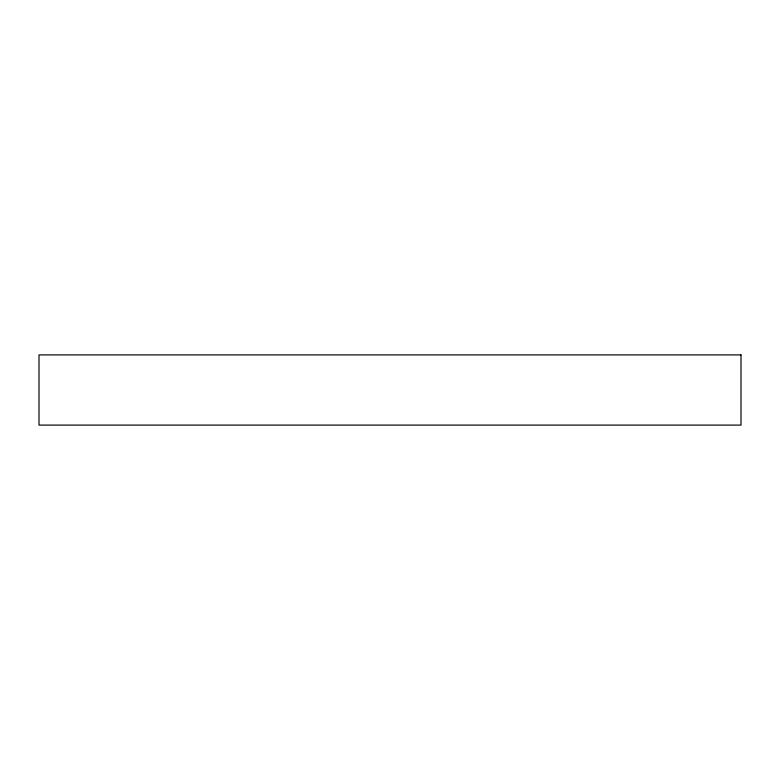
<?xml version="1.0" encoding="UTF-8"?>
<svg xmlns="http://www.w3.org/2000/svg" width="780" height="780" viewBox="0 0 780 780"><rect width="100%" height="100%" fill="white"/><g stroke="black" fill="none" stroke-linecap="round" stroke-linejoin="round"><path stroke-width="1.17" d="M741 354.9L39 354.9L39 425.1L741 425.1L741 354.9"/></g></svg>
